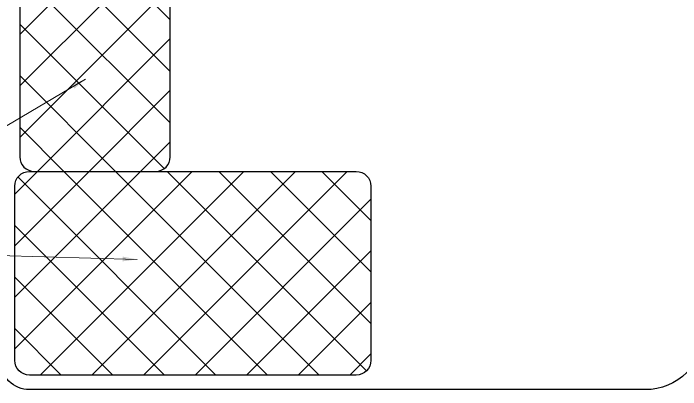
# Model space of a CAD drawing. Header units: inches. Extents: x 1765 to 5217, y -1519 to 441.
# Drawn here: x 4794.92 to 4817.78, y -1322.87 to -1309.97 of the extents above; entities that cross this region are included whole.
import ezdxf

# ---------------------------------------------------------------- set-up
doc = ezdxf.new("R2010")
doc.units = ezdxf.units.IN
doc.header["$MEASUREMENT"] = 0
doc.layers.add('DIM', color=3, linetype='Continuous', lineweight=15)
doc.layers.add('FPC', color=7, linetype='Continuous')
doc.styles.add('TITLE', font='arial.ttf')
doc.dimstyles.new('ISO-25$7', dxfattribs={"dimscale": 0.5, "dimtxt": 2.5, "dimasz": 2, "dimexe": 1.25, "dimexo": 0.625, "dimtad": 0, "dimdsep": 46, "dimtxsty": 'TITLE', "dimcen": 2.5, "dimclrd": 7, "dimclre": 256, "dimclrt": 7, "dimadec": 0, "dimazin": 0, "dimtfac": 1, "dimtmove": 0, "dimatfit": 0, "dimfxl": 0, "dimlwd": 9, "dimlwe": 9, "dimarcsym": 0})
pattern_1 = [(45, (1052.9501, 206.2259), (-0.88388348, 0.88388348), []), (135, (1052.9501, 206.2259), (-0.88388348, -0.88388348), [])]

msp = doc.modelspace()

# ---------------------------------------------------------------- hatches: boundary and pattern name
at = {"layer": 'DIM'}
h = msp.add_hatch(dxfattribs=at)
h.set_pattern_fill('ANSI37', color=256, scale=10, style=0)
h.set_pattern_definition(pattern_1)
edge = h.paths.add_edge_path()
edge.add_line((4799.794, -1308.16), (4795.637, -1308.16))
edge.add_arc((4795.637, -1308.66), 0.5, 90, 180)
edge.add_line((4795.137, -1308.66), (4795.137, -1314.89))
edge.add_arc((4795.637, -1314.89), 0.5, 180, 270)
edge.add_line((4795.637, -1315.39), (4799.794, -1315.39))
edge.add_arc((4799.794, -1314.89), 0.5, 270, 360)
edge.add_line((4800.294, -1314.89), (4800.294, -1308.66))
edge.add_arc((4799.794, -1308.66), 0.5, 0, 90)
h = msp.add_hatch(dxfattribs=at)
h.set_pattern_fill('ANSI37', color=256, scale=10, style=0)
h.set_pattern_definition(pattern_1)
edge = h.paths.add_edge_path()
edge.add_line((4806.667, -1322.367), (4795.467, -1322.367))
edge.add_arc((4795.467, -1321.867), 0.5, 180, 270, ccw=False)
edge.add_line((4794.967, -1321.867), (4794.967, -1315.89))
edge.add_arc((4795.467, -1315.89), 0.5, 90, 180, ccw=False)
edge.add_line((4795.467, -1315.39), (4806.667, -1315.39))
edge.add_arc((4806.667, -1315.89), 0.5, 0, 90, ccw=False)
edge.add_line((4807.167, -1315.89), (4807.167, -1321.867))
edge.add_arc((4806.667, -1321.867), 0.5, -90, 0, ccw=False)

# ---------------------------------------------------------------- linework, layer by layer
msp.add_lwpolyline([(4799.794, -1308.16), (4795.637, -1308.16, 0.414214), (4795.137, -1308.66), (4795.137, -1314.89, 0.414214), (4795.637, -1315.39), (4799.794, -1315.39, 0.414214), (4800.294, -1314.89), (4800.294, -1308.66, 0.414214)], format="xyb", close=True)
at = {"color": 6}
msp.add_lwpolyline([(4806.667, -1322.367), (4795.467, -1322.367, -0.414214), (4794.967, -1321.867), (4794.967, -1315.89, -0.414214), (4795.467, -1315.39), (4806.667, -1315.39, -0.414214), (4807.167, -1315.89), (4807.167, -1321.867, -0.414214)], format="xyb", close=True, dxfattribs=at)
at = {"layer": 'FPC', "color": 2, "lineweight": -3}
msp.add_lwpolyline([(4818.572, -1320.867, -0.414214), (4816.572, -1322.867), (4795.473, -1322.867, -0.414214), (4794.473, -1321.867)], format="xyb", dxfattribs=at)

# ---------------------------------------------------------------- leaders
at = {"layer": 'DIM'}
for points in [[(4797.393, -1312.23), (4787.48, -1318.065)], [(4799.159, -1318.405), (4787.48, -1318.065)]]:
    msp.add_leader(points, dimstyle='ISO-25$7', override={"dimtxt": 1, "dimasz": 1, "dimgap": 0.625, "dimtad": 0, "dimclrd": 256, "dimclrt": 256}, dxfattribs=at)

doc.saveas('drawing.dxf')
